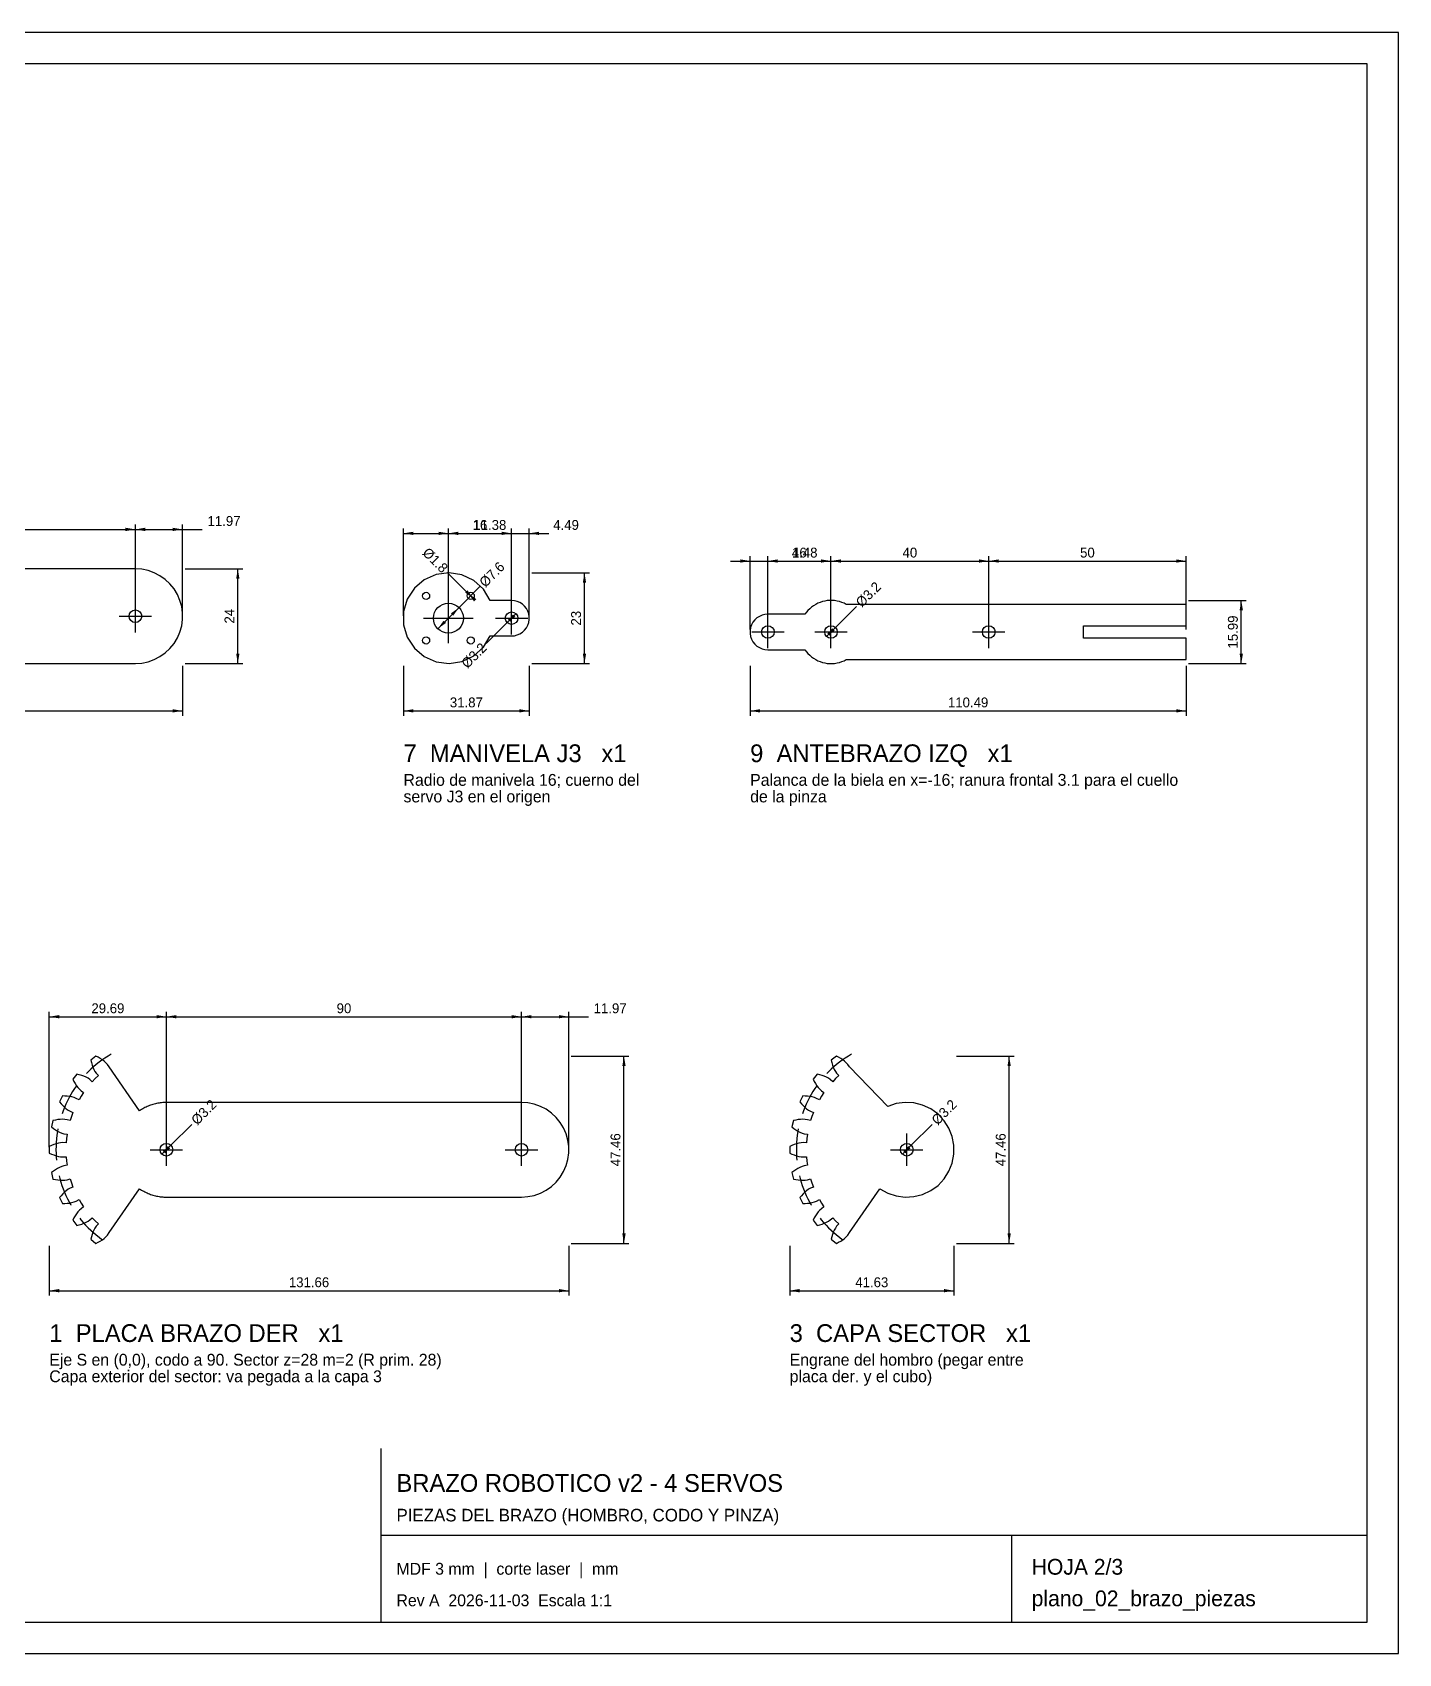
# Model space of a CAD drawing. Header units: millimetres. Extents: x 0 to 800, y 0 to 411.
# Drawn here: x 453.7 to 800, y 0 to 411 of the extents above; entities that cross this region are included whole.
import ezdxf

# ---------------------------------------------------------------- set-up
doc = ezdxf.new("R2010")
doc.units = ezdxf.units.MM
doc.linetypes.add('CENTER', pattern=[25, 16, -3, 3, -3])
doc.linetypes.add('DASHED', pattern=[12, 8, -4])
for name, color, linetype in [('CONTORNO', 7, 'Continuous'), ('COTAS', 4, 'Continuous'), ('EJES', 1, 'CENTER'), ('MARCO', 7, 'Continuous'), ('PASO', 6, 'DASHED'), ('TEXTO', 3, 'Continuous')]:
    doc.layers.add(name, color=color, linetype=linetype)
doc.dimstyles.new('ESC1_0', dxfattribs={"dimtxt": 2.5, "dimasz": 2.5, "dimexe": 1.25, "dimexo": 0.625, "dimtad": 1, "dimdsep": 46, "dimtxsty": 'Standard', "dimcen": 2.5, "dimadec": 0, "dimazin": 0, "dimtfac": 1, "dimtdec": 4, "dimtmove": 0, "dimatfit": 3, "dimfxl": 1, "dimtzin": 0, "dimarcsym": 0})

# ---------------------------------------------------------------- blocks, each defined once
blk = doc.blocks.new('*D1')
at = {"layer": 'COTAS', "color": 0}
for p, q in [((458, 103.38), (458, 90.75)), ((589.66, 103.38), (589.66, 90.75)), ((458, 92), (589.66, 92))]:
    blk.add_line(p, q, dxfattribs=at)
for points in [[(458, 92), (460.5, 91.58), (460.5, 92.42)], [(589.66, 92), (587.16, 92.42), (587.16, 91.58)]]:
    blk.add_solid(points, dxfattribs=at)
at = {"layer": 'COTAS', "color": 0, "insert": (523.83, 94.12), "char_height": 2.5, "attachment_point": 5}
blk.add_mtext('131.66', dxfattribs=at)
blk = doc.blocks.new('*D2')
at = {"layer": 'COTAS', "color": 0}
for p, q in [((590.28, 151.46), (604.91, 151.46)), ((603.66, 104), (603.66, 151.46)), ((590.28, 104), (604.91, 104))]:
    blk.add_line(p, q, dxfattribs=at)
for points in [[(603.66, 151.46), (603.24, 148.96), (604.08, 148.96)], [(603.66, 104), (604.08, 106.5), (603.24, 106.5)]]:
    blk.add_solid(points, dxfattribs=at)
at = {"layer": 'COTAS', "color": 0, "insert": (601.53, 127.73), "char_height": 2.5, "attachment_point": 5, "rotation": 90}
blk.add_mtext('47.46', dxfattribs=at)
blk = doc.blocks.new('*D3')
at = {"layer": 'COTAS', "color": 0}
for p, q in [((458, 128.35), (458, 162.71)), ((458, 161.46), (487.69, 161.46)), ((487.69, 128.35), (487.69, 162.71))]:
    blk.add_line(p, q, dxfattribs=at)
for points in [[(458, 161.46), (460.5, 161.04), (460.5, 161.87)], [(487.69, 161.46), (485.19, 161.87), (485.19, 161.04)]]:
    blk.add_solid(points, dxfattribs=at)
at = {"layer": 'COTAS', "color": 0, "insert": (472.85, 163.58), "char_height": 2.5, "attachment_point": 5}
blk.add_mtext('29.69', dxfattribs=at)
blk = doc.blocks.new('*D4')
at = {"layer": 'COTAS', "color": 0}
for p, q in [((487.69, 128.35), (487.69, 162.71)), ((487.69, 161.46), (577.69, 161.46)), ((577.69, 128.35), (577.69, 162.71))]:
    blk.add_line(p, q, dxfattribs=at)
for points in [[(487.69, 161.46), (490.19, 161.04), (490.19, 161.87)], [(577.69, 161.46), (575.19, 161.87), (575.19, 161.04)]]:
    blk.add_solid(points, dxfattribs=at)
at = {"layer": 'COTAS', "color": 0, "insert": (532.69, 163.58), "char_height": 2.5, "attachment_point": 5}
blk.add_mtext('90', dxfattribs=at)
blk = doc.blocks.new('*D5')
at = {"layer": 'COTAS', "color": 0}
for p, q in [((577.69, 128.35), (577.69, 162.71)), ((577.69, 161.46), (589.66, 161.46)), ((589.66, 128.35), (589.66, 162.71)), ((589.66, 161.46), (594.66, 161.46))]:
    blk.add_line(p, q, dxfattribs=at)
for points in [[(577.69, 161.46), (580.19, 161.04), (580.19, 161.87)], [(589.66, 161.46), (587.16, 161.87), (587.16, 161.04)]]:
    blk.add_solid(points, dxfattribs=at)
at = {"layer": 'COTAS', "color": 0, "insert": (600.16, 163.58), "char_height": 2.5, "attachment_point": 5}
blk.add_mtext('11.97', dxfattribs=at)
blk = doc.blocks.new('*D6')
at = {"layer": 'COTAS', "color": 0}
for p, q in [((488.82, 128.86), (494.13, 134.16)), ((486.56, 126.6), (488.82, 128.86))]:
    blk.add_line(p, q, dxfattribs=at)
for points in [[(486.56, 126.6), (488.62, 128.07), (488.03, 128.66)], [(488.82, 128.86), (486.76, 127.39), (487.35, 126.8)]]:
    blk.add_solid(points, dxfattribs=at)
at = {"layer": 'COTAS', "color": 0, "insert": (497.19, 137.22), "char_height": 2.5, "attachment_point": 5, "rotation": 44.9747}
blk.add_mtext('%%c3.2', dxfattribs=at)
blk = doc.blocks.new('*D7')
at = {"layer": 'COTAS', "color": 0}
for p, q in [((377.84, 250.38), (377.84, 237.75)), ((491.78, 250.38), (491.78, 237.75)), ((377.84, 239), (491.78, 239))]:
    blk.add_line(p, q, dxfattribs=at)
for points in [[(377.84, 239), (380.34, 238.58), (380.34, 239.42)], [(491.78, 239), (489.28, 239.42), (489.28, 238.58)]]:
    blk.add_solid(points, dxfattribs=at)
at = {"layer": 'COTAS', "color": 0, "insert": (434.81, 241.12), "char_height": 2.5, "attachment_point": 5}
blk.add_mtext('113.94', dxfattribs=at)
blk = doc.blocks.new('*D8')
at = {"layer": 'COTAS', "color": 0}
for p, q in [((492.41, 275), (507.03, 275)), ((505.78, 251), (505.78, 275)), ((492.41, 251), (507.03, 251))]:
    blk.add_line(p, q, dxfattribs=at)
for points in [[(505.78, 275), (505.36, 272.5), (506.2, 272.5)], [(505.78, 251), (506.2, 253.5), (505.36, 253.5)]]:
    blk.add_solid(points, dxfattribs=at)
at = {"layer": 'COTAS', "color": 0, "insert": (503.66, 263), "char_height": 2.5, "attachment_point": 5, "rotation": 90}
blk.add_mtext('24', dxfattribs=at)
blk = doc.blocks.new('*D10')
at = {"layer": 'COTAS', "color": 0}
for p, q in [((389.81, 263.62), (389.81, 286.25)), ((389.81, 285), (479.81, 285)), ((479.81, 263.62), (479.81, 286.25))]:
    blk.add_line(p, q, dxfattribs=at)
for points in [[(389.81, 285), (392.31, 284.58), (392.31, 285.42)], [(479.81, 285), (477.31, 285.42), (477.31, 284.58)]]:
    blk.add_solid(points, dxfattribs=at)
at = {"layer": 'COTAS', "color": 0, "insert": (434.81, 287.12), "char_height": 2.5, "attachment_point": 5}
blk.add_mtext('90', dxfattribs=at)
blk = doc.blocks.new('*D11')
at = {"layer": 'COTAS', "color": 0}
for p, q in [((479.81, 263.62), (479.81, 286.25)), ((479.81, 285), (491.78, 285)), ((491.78, 263.62), (491.78, 286.25)), ((491.78, 285), (496.78, 285))]:
    blk.add_line(p, q, dxfattribs=at)
for points in [[(479.81, 285), (482.31, 284.58), (482.31, 285.42)], [(491.78, 285), (489.28, 285.42), (489.28, 284.58)]]:
    blk.add_solid(points, dxfattribs=at)
at = {"layer": 'COTAS', "color": 0, "insert": (502.28, 287.12), "char_height": 2.5, "attachment_point": 5}
blk.add_mtext('11.97', dxfattribs=at)
blk = doc.blocks.new('*D13')
at = {"layer": 'COTAS', "color": 0}
for p, q in [((645.66, 103.38), (645.66, 90.75)), ((687.29, 103.38), (687.29, 90.75)), ((645.66, 92), (687.29, 92))]:
    blk.add_line(p, q, dxfattribs=at)
for points in [[(645.66, 92), (648.16, 91.58), (648.16, 92.42)], [(687.29, 92), (684.79, 92.42), (684.79, 91.58)]]:
    blk.add_solid(points, dxfattribs=at)
at = {"layer": 'COTAS', "color": 0, "insert": (666.48, 94.12), "char_height": 2.5, "attachment_point": 5}
blk.add_mtext('41.63', dxfattribs=at)
blk = doc.blocks.new('*D14')
at = {"layer": 'COTAS', "color": 0}
for p, q in [((687.92, 151.46), (702.54, 151.46)), ((701.29, 104), (701.29, 151.46)), ((687.92, 104), (702.54, 104))]:
    blk.add_line(p, q, dxfattribs=at)
for points in [[(701.29, 151.46), (700.88, 148.96), (701.71, 148.96)], [(701.29, 104), (701.71, 106.5), (700.88, 106.5)]]:
    blk.add_solid(points, dxfattribs=at)
at = {"layer": 'COTAS', "color": 0, "insert": (699.17, 127.73), "char_height": 2.5, "attachment_point": 5, "rotation": 90}
blk.add_mtext('47.46', dxfattribs=at)
blk = doc.blocks.new('*D15')
at = {"layer": 'COTAS', "color": 0}
for p, q in [((676.48, 128.86), (681.78, 134.16)), ((674.22, 126.6), (676.48, 128.86))]:
    blk.add_line(p, q, dxfattribs=at)
for points in [[(674.22, 126.6), (676.28, 128.07), (675.69, 128.66)], [(676.48, 128.86), (674.42, 127.39), (675.01, 126.8)]]:
    blk.add_solid(points, dxfattribs=at)
at = {"layer": 'COTAS', "color": 0, "insert": (684.85, 137.23), "char_height": 2.5, "attachment_point": 5, "rotation": 45}
blk.add_mtext('%%c3.2', dxfattribs=at)
blk = doc.blocks.new('*D42')
at = {"layer": 'COTAS', "color": 0}
for p, q in [((547.78, 250.38), (547.78, 237.75)), ((579.65, 250.38), (579.65, 237.75)), ((547.78, 239), (579.65, 239))]:
    blk.add_line(p, q, dxfattribs=at)
for points in [[(547.78, 239), (550.28, 238.58), (550.28, 239.42)], [(579.65, 239), (577.15, 239.42), (577.15, 238.58)]]:
    blk.add_solid(points, dxfattribs=at)
at = {"layer": 'COTAS', "color": 0, "insert": (563.71, 241.12), "char_height": 2.5, "attachment_point": 5}
blk.add_mtext('31.87', dxfattribs=at)
blk = doc.blocks.new('*D43')
at = {"layer": 'COTAS', "color": 0}
for p, q in [((580.27, 274), (594.9, 274)), ((593.65, 251), (593.65, 274)), ((580.27, 251), (594.9, 251))]:
    blk.add_line(p, q, dxfattribs=at)
for points in [[(593.65, 274), (593.23, 271.5), (594.06, 271.5)], [(593.65, 251), (594.06, 253.5), (593.23, 253.5)]]:
    blk.add_solid(points, dxfattribs=at)
at = {"layer": 'COTAS', "color": 0, "insert": (591.52, 262.5), "char_height": 2.5, "attachment_point": 5, "rotation": 90}
blk.add_mtext('23', dxfattribs=at)
blk = doc.blocks.new('*D44')
at = {"layer": 'COTAS', "color": 0}
for p, q in [((547.78, 263.12), (547.78, 285.25)), ((547.78, 284), (559.16, 284)), ((559.16, 263.12), (559.16, 285.25)), ((559.16, 284), (564.16, 284))]:
    blk.add_line(p, q, dxfattribs=at)
for points in [[(547.78, 284), (550.28, 283.58), (550.28, 284.41)], [(559.16, 284), (556.66, 284.41), (556.66, 283.58)]]:
    blk.add_solid(points, dxfattribs=at)
at = {"layer": 'COTAS', "color": 0, "insert": (569.66, 286.12), "char_height": 2.5, "attachment_point": 5}
blk.add_mtext('11.38', dxfattribs=at)
blk = doc.blocks.new('*D45')
at = {"layer": 'COTAS', "color": 0}
for p, q in [((559.16, 263.12), (559.16, 285.25)), ((559.16, 284), (575.16, 284)), ((575.16, 263.12), (575.16, 285.25))]:
    blk.add_line(p, q, dxfattribs=at)
for points in [[(559.16, 284), (561.66, 283.58), (561.66, 284.41)], [(575.16, 284), (572.66, 284.41), (572.66, 283.58)]]:
    blk.add_solid(points, dxfattribs=at)
at = {"layer": 'COTAS', "color": 0, "insert": (567.16, 286.12), "char_height": 2.5, "attachment_point": 5}
blk.add_mtext('16', dxfattribs=at)
blk = doc.blocks.new('*D46')
at = {"layer": 'COTAS', "color": 0}
for p, q in [((570.16, 284), (575.16, 284)), ((575.16, 263.12), (575.16, 285.25)), ((575.16, 284), (579.65, 284)), ((579.65, 263.12), (579.65, 285.25)), ((579.65, 284), (584.65, 284))]:
    blk.add_line(p, q, dxfattribs=at)
for points in [[(575.16, 284), (572.66, 284.41), (572.66, 283.58)], [(579.65, 284), (582.15, 283.58), (582.15, 284.41)]]:
    blk.add_solid(points, dxfattribs=at)
at = {"layer": 'COTAS', "color": 0, "insert": (588.98, 286.12), "char_height": 2.5, "attachment_point": 5}
blk.add_mtext('4.49', dxfattribs=at)
blk = doc.blocks.new('*D47')
at = {"layer": 'COTAS', "color": 0}
for p, q in [((561.85, 265.19), (567.15, 270.49)), ((556.47, 259.81), (561.85, 265.19))]:
    blk.add_line(p, q, dxfattribs=at)
for points in [[(561.85, 265.19), (559.79, 263.71), (560.37, 263.12)], [(556.47, 259.81), (558.54, 261.29), (557.95, 261.87)]]:
    blk.add_solid(points, dxfattribs=at)
at = {"layer": 'COTAS', "color": 0, "insert": (570.22, 273.55), "char_height": 2.5, "attachment_point": 5, "rotation": 45}
blk.add_mtext('%%c7.6', dxfattribs=at)
blk = doc.blocks.new('*D48')
at = {"layer": 'COTAS', "color": 0}
for p, q in [((564.18, 268.79), (558.88, 274.1)), ((565.45, 267.52), (564.18, 268.79))]:
    blk.add_line(p, q, dxfattribs=at)
for points in [[(565.45, 267.52), (563.98, 269.58), (563.39, 268.99)], [(564.18, 268.79), (565.66, 266.73), (566.24, 267.32)]]:
    blk.add_solid(points, dxfattribs=at)
at = {"layer": 'COTAS', "color": 0, "insert": (555.81, 277.16), "char_height": 2.5, "attachment_point": 5, "rotation": 315}
blk.add_mtext('%%c1.8', dxfattribs=at)
blk = doc.blocks.new('*D49')
at = {"layer": 'COTAS', "color": 0}
for p, q in [((576.29, 263.63), (574.03, 261.37)), ((574.03, 261.37), (568.73, 256.06))]:
    blk.add_line(p, q, dxfattribs=at)
for points in [[(574.03, 261.37), (576.09, 262.84), (575.5, 263.43)], [(576.29, 263.63), (574.23, 262.16), (574.82, 261.57)]]:
    blk.add_solid(points, dxfattribs=at)
at = {"layer": 'COTAS', "color": 0, "insert": (565.67, 253), "char_height": 2.5, "attachment_point": 5, "rotation": 45.0253}
blk.add_mtext('%%c3.2', dxfattribs=at)
blk = doc.blocks.new('*D56')
at = {"layer": 'COTAS', "color": 0}
for p, q in [((635.65, 250.38), (635.65, 237.75)), ((746.13, 250.38), (746.13, 237.75)), ((635.65, 239), (746.13, 239))]:
    blk.add_line(p, q, dxfattribs=at)
for points in [[(635.65, 239), (638.15, 238.58), (638.15, 239.42)], [(746.13, 239), (743.63, 239.42), (743.63, 238.58)]]:
    blk.add_solid(points, dxfattribs=at)
at = {"layer": 'COTAS', "color": 0, "insert": (690.89, 241.12), "char_height": 2.5, "attachment_point": 5}
blk.add_mtext('110.49', dxfattribs=at)
blk = doc.blocks.new('*D57')
at = {"layer": 'COTAS', "color": 0}
for p, q in [((746.76, 266.99), (761.38, 266.99)), ((760.13, 251), (760.13, 266.99)), ((746.76, 251), (761.38, 251))]:
    blk.add_line(p, q, dxfattribs=at)
for points in [[(760.13, 266.99), (759.71, 264.49), (760.55, 264.49)], [(760.13, 251), (760.55, 253.5), (759.71, 253.5)]]:
    blk.add_solid(points, dxfattribs=at)
at = {"layer": 'COTAS', "color": 0, "insert": (758.01, 258.99), "char_height": 2.5, "attachment_point": 5, "rotation": 90}
blk.add_mtext('15.99', dxfattribs=at)
blk = doc.blocks.new('*D58')
at = {"layer": 'COTAS', "color": 0}
for p, q in [((630.65, 276.99), (635.65, 276.99)), ((635.65, 259.62), (635.65, 278.24)), ((635.65, 276.99), (640.13, 276.99)), ((640.13, 259.62), (640.13, 278.24)), ((640.13, 276.99), (645.13, 276.99))]:
    blk.add_line(p, q, dxfattribs=at)
for points in [[(635.65, 276.99), (633.15, 277.4), (633.15, 276.57)], [(640.13, 276.99), (642.63, 276.57), (642.63, 277.4)]]:
    blk.add_solid(points, dxfattribs=at)
at = {"layer": 'COTAS', "color": 0, "insert": (649.46, 279.11), "char_height": 2.5, "attachment_point": 5}
blk.add_mtext('4.48', dxfattribs=at)
blk = doc.blocks.new('*D59')
at = {"layer": 'COTAS', "color": 0}
for p, q in [((640.13, 259.62), (640.13, 278.24)), ((640.13, 276.99), (656.13, 276.99)), ((656.13, 259.62), (656.13, 278.24))]:
    blk.add_line(p, q, dxfattribs=at)
for points in [[(640.13, 276.99), (642.63, 276.57), (642.63, 277.4)], [(656.13, 276.99), (653.63, 277.4), (653.63, 276.57)]]:
    blk.add_solid(points, dxfattribs=at)
at = {"layer": 'COTAS', "color": 0, "insert": (648.13, 279.11), "char_height": 2.5, "attachment_point": 5}
blk.add_mtext('16', dxfattribs=at)
blk = doc.blocks.new('*D60')
at = {"layer": 'COTAS', "color": 0}
for p, q in [((656.13, 259.62), (656.13, 278.24)), ((656.13, 276.99), (696.13, 276.99)), ((696.13, 259.62), (696.13, 278.24))]:
    blk.add_line(p, q, dxfattribs=at)
for points in [[(656.13, 276.99), (658.63, 276.57), (658.63, 277.4)], [(696.13, 276.99), (693.63, 277.4), (693.63, 276.57)]]:
    blk.add_solid(points, dxfattribs=at)
at = {"layer": 'COTAS', "color": 0, "insert": (676.13, 279.11), "char_height": 2.5, "attachment_point": 5}
blk.add_mtext('40', dxfattribs=at)
blk = doc.blocks.new('*D61')
at = {"layer": 'COTAS', "color": 0}
for p, q in [((696.13, 259.62), (696.13, 278.24)), ((696.13, 276.99), (746.13, 276.99)), ((746.13, 259.62), (746.13, 278.24))]:
    blk.add_line(p, q, dxfattribs=at)
for points in [[(696.13, 276.99), (698.63, 276.57), (698.63, 277.4)], [(746.13, 276.99), (743.63, 277.4), (743.63, 276.57)]]:
    blk.add_solid(points, dxfattribs=at)
at = {"layer": 'COTAS', "color": 0, "insert": (721.13, 279.11), "char_height": 2.5, "attachment_point": 5}
blk.add_mtext('50', dxfattribs=at)
blk = doc.blocks.new('*D62')
at = {"layer": 'COTAS', "color": 0}
for p, q in [((657.26, 260.12), (662.57, 265.43)), ((655, 257.86), (657.26, 260.12))]:
    blk.add_line(p, q, dxfattribs=at)
for points in [[(655, 257.86), (657.06, 259.34), (656.47, 259.93)], [(657.26, 260.12), (655.2, 258.65), (655.79, 258.06)]]:
    blk.add_solid(points, dxfattribs=at)
at = {"layer": 'COTAS', "color": 0, "insert": (665.63, 268.49), "char_height": 2.5, "attachment_point": 5, "rotation": 45}
blk.add_mtext('%%c3.2', dxfattribs=at)

msp = doc.modelspace()

# ---------------------------------------------------------------- linework, layer by layer
at = {"layer": 'CONTORNO'}
msp.add_lwpolyline([(389.809, 251), (479.809, 251), (481.443, 251.112), (483.046, 251.445), (484.589, 251.993), (486.044, 252.747), (487.382, 253.691), (488.579, 254.809), (489.612, 256.08), (490.463, 257.479), (491.116, 258.981), (491.558, 260.559), (491.781, 262.181), (491.781, 263.819), (491.558, 265.441), (491.116, 267.019), (490.463, 268.521), (489.612, 269.92), (488.579, 271.191), (487.382, 272.309), (486.044, 273.253), (484.589, 274.007), (483.046, 274.555), (481.443, 274.888), (479.809, 275), (389.809, 275)], dxfattribs=at)
for points in [[(569.744, 257.999), (575.161, 257.999), (575.902, 258.06), (576.623, 258.242), (577.303, 258.541), (577.925, 258.948), (578.472, 259.451), (578.929, 260.037), (579.282, 260.691), (579.524, 261.394), (579.646, 262.127), (579.646, 262.87), (579.524, 263.603), (579.282, 264.306), (578.929, 264.96), (578.472, 265.546), (577.925, 266.05), (577.303, 266.456), (576.623, 266.755), (575.902, 266.937), (575.161, 266.999), (569.744, 266.999), (568.028, 269.823), (565.579, 272.042), (562.6, 273.473), (559.337, 273.997), (556.059, 273.572), (553.038, 272.233), (550.523, 270.09), (548.721, 267.319), (547.781, 264.151), (547.781, 260.846), (548.721, 257.678), (550.523, 254.908), (553.038, 252.764), (556.059, 251.425), (559.337, 251), (562.6, 251.525), (565.579, 252.956), (568.028, 255.175)], [(640.131, 263.494), (639.39, 263.433), (638.669, 263.25), (637.989, 262.952), (637.367, 262.545), (636.82, 262.042), (636.363, 261.455), (636.01, 260.802), (635.768, 260.099), (635.646, 259.366), (635.646, 258.622), (635.768, 257.889), (636.01, 257.186), (636.363, 256.533), (636.82, 255.946), (637.367, 255.443), (637.989, 255.036), (638.669, 254.738), (639.39, 254.555), (640.131, 254.494), (649.516, 254.494), (649.886, 253.993), (650.294, 253.523), (650.737, 253.086), (651.213, 252.684), (651.718, 252.321), (652.25, 251.998), (652.806, 251.718), (653.382, 251.481), (653.974, 251.29), (654.58, 251.146), (655.195, 251.049), (655.815, 251), (656.438, 251), (657.058, 251.048), (657.673, 251.144), (658.279, 251.288), (658.872, 251.478), (659.448, 251.714), (660.004, 251.994), (746.131, 251.994), (746.131, 257.444), (720.131, 257.444), (720.131, 260.544), (746.131, 260.544), (746.131, 265.994), (660.004, 265.994), (659.448, 266.274), (658.872, 266.51), (658.279, 266.7), (657.673, 266.844), (657.058, 266.94), (656.438, 266.988), (655.815, 266.988), (655.195, 266.939), (654.58, 266.842), (653.974, 266.698), (653.382, 266.507), (652.806, 266.271), (652.25, 265.99), (651.718, 265.667), (651.213, 265.304), (650.737, 264.902), (650.294, 264.465), (649.886, 263.995), (649.516, 263.494)], [(487.688, 115.729), (577.688, 115.729), (579.322, 115.841), (580.926, 116.174), (582.469, 116.723), (583.923, 117.476), (585.261, 118.421), (586.458, 119.538), (587.492, 120.809), (588.343, 122.208), (588.996, 123.711), (589.437, 125.288), (589.66, 126.91), (589.66, 128.548), (589.437, 130.171), (588.996, 131.748), (588.343, 133.25), (587.492, 134.649), (586.458, 135.92), (585.261, 137.038), (583.923, 137.982), (582.469, 138.736), (580.926, 139.284), (579.322, 139.617), (577.688, 139.729), (487.688, 139.729), (487.373, 139.725), (487.058, 139.713), (486.744, 139.692), (486.43, 139.663), (486.117, 139.626), (485.805, 139.58), (485.495, 139.527), (485.186, 139.465), (484.879, 139.396), (484.573, 139.318), (484.27, 139.232), (483.969, 139.138), (483.671, 139.037), (483.375, 138.927), (483.083, 138.81), (482.794, 138.685), (482.508, 138.553), (482.225, 138.413), (481.946, 138.266), (481.672, 138.112), (481.401, 137.95), (481.135, 137.782), (480.873, 137.606), (473.206, 148.718), (472.746, 149.386), (472.36, 149.805), (471.919, 150.186), (471.44, 150.539), (470.929, 150.868), (470.391, 151.174), (469.827, 151.458), (468.529, 150.423), (468.68, 149.81), (468.859, 149.217), (469.066, 148.646), (469.303, 148.101), (469.576, 147.586), (469.9, 147.116), (470.449, 146.518), (469.657, 145.76), (468.899, 144.969), (468.301, 145.517), (467.832, 145.841), (467.317, 146.114), (466.771, 146.352), (466.201, 146.559), (465.608, 146.737), (464.995, 146.889), (463.959, 145.59), (464.243, 145.026), (464.549, 144.488), (464.878, 143.978), (465.231, 143.499), (465.612, 143.058), (466.032, 142.672), (466.7, 142.211), (466.097, 141.296), (465.534, 140.356), (464.829, 140.757), (464.299, 140.968), (463.737, 141.12), (463.152, 141.23), (462.549, 141.305), (461.932, 141.347), (461.3, 141.359), (460.58, 139.862), (460.982, 139.376), (461.4, 138.919), (461.834, 138.495), (462.285, 138.106), (462.755, 137.761), (463.25, 137.478), (464.003, 137.178), (463.619, 136.151), (463.28, 135.109), (462.503, 135.344), (461.94, 135.432), (461.357, 135.455), (460.763, 135.432), (460.159, 135.371), (459.547, 135.274), (458.929, 135.145), (458.56, 133.526), (459.06, 133.141), (459.57, 132.789), (460.087, 132.472), (460.613, 132.193), (461.147, 131.961), (461.693, 131.796), (462.495, 131.67), (462.349, 130.584), (462.249, 129.493), (461.44, 129.549), (460.871, 129.509), (460.298, 129.402), (459.724, 129.247), (459.149, 129.053), (458.574, 128.823), (458, 128.56), (458, 126.899), (458.574, 126.635), (459.149, 126.405), (459.724, 126.211), (460.298, 126.057), (460.871, 125.949), (461.44, 125.909), (462.249, 125.965), (462.349, 124.874), (462.495, 123.788), (461.693, 123.662), (461.147, 123.497), (460.613, 123.265), (460.087, 122.987), (459.57, 122.669), (459.06, 122.317), (458.56, 121.932), (458.929, 120.313), (459.547, 120.184), (460.159, 120.087), (460.763, 120.026), (461.357, 120.004), (461.94, 120.026), (462.503, 120.114), (463.28, 120.349), (463.619, 119.307), (464.003, 118.281), (463.25, 117.98), (462.755, 117.697), (462.285, 117.352), (461.834, 116.964), (461.4, 116.539), (460.982, 116.082), (460.58, 115.596), (461.3, 114.1), (461.932, 114.111), (462.549, 114.153), (463.152, 114.228), (463.737, 114.338), (464.299, 114.49), (464.829, 114.701), (465.534, 115.103), (466.097, 114.162), (466.7, 113.247), (466.032, 112.786), (465.612, 112.401), (465.231, 111.959), (464.878, 111.481), (464.549, 110.97), (464.243, 110.432), (463.959, 109.868), (464.995, 108.569), (465.608, 108.721), (466.201, 108.9), (466.771, 109.106), (467.317, 109.344), (467.832, 109.617), (468.301, 109.941), (468.899, 110.489), (469.657, 109.698), (470.449, 108.94), (469.9, 108.342), (469.576, 107.872), (469.303, 107.358), (469.066, 106.812), (468.859, 106.241), (468.68, 105.649), (468.529, 105.036), (469.827, 104), (470.391, 104.284), (470.929, 104.59), (471.44, 104.919), (471.919, 105.272), (472.36, 105.653), (472.746, 106.073), (473.206, 106.741), (480.873, 117.852), (481.135, 117.677), (481.401, 117.508), (481.672, 117.346), (481.946, 117.192), (482.225, 117.045), (482.508, 116.905), (482.794, 116.773), (483.083, 116.648), (483.375, 116.531), (483.671, 116.422), (483.969, 116.32), (484.27, 116.226), (484.573, 116.14), (484.879, 116.063), (485.186, 115.993), (485.495, 115.931), (485.805, 115.878), (486.117, 115.832), (486.43, 115.795), (486.744, 115.766), (487.058, 115.746), (487.373, 115.733)], [(660.867, 148.718), (660.406, 149.386), (660.02, 149.805), (659.579, 150.186), (659.1, 150.539), (658.59, 150.868), (658.052, 151.174), (657.488, 151.458), (656.189, 150.423), (656.341, 149.81), (656.519, 149.217), (656.726, 148.646), (656.964, 148.101), (657.237, 147.586), (657.56, 147.116), (658.109, 146.518), (657.318, 145.76), (656.559, 144.969), (655.962, 145.517), (655.492, 145.841), (654.977, 146.114), (654.432, 146.352), (653.861, 146.559), (653.268, 146.737), (652.655, 146.889), (651.62, 145.59), (651.904, 145.026), (652.21, 144.488), (652.539, 143.978), (652.892, 143.499), (653.272, 143.058), (653.692, 142.672), (654.36, 142.211), (653.757, 141.296), (653.194, 140.356), (652.489, 140.757), (651.96, 140.968), (651.397, 141.12), (650.812, 141.23), (650.21, 141.305), (649.592, 141.347), (648.961, 141.359), (648.24, 139.862), (648.643, 139.376), (649.061, 138.919), (649.495, 138.495), (649.946, 138.106), (650.415, 137.761), (650.91, 137.478), (651.664, 137.178), (651.28, 136.151), (650.94, 135.109), (650.163, 135.344), (649.6, 135.432), (649.018, 135.455), (648.423, 135.432), (647.819, 135.371), (647.208, 135.274), (646.59, 135.145), (646.22, 133.526), (646.721, 133.141), (647.23, 132.789), (647.748, 132.472), (648.273, 132.193), (648.808, 131.961), (649.354, 131.796), (650.155, 131.67), (650.009, 130.584), (649.91, 129.493), (649.1, 129.549), (648.532, 129.509), (647.959, 129.402), (647.384, 129.247), (646.809, 129.053), (646.234, 128.823), (645.66, 128.56), (645.66, 126.899), (646.234, 126.635), (646.809, 126.405), (647.384, 126.211), (647.959, 126.057), (648.532, 125.949), (649.1, 125.909), (649.91, 125.965), (650.009, 124.874), (650.155, 123.788), (649.354, 123.662), (648.808, 123.497), (648.273, 123.265), (647.748, 122.987), (647.23, 122.669), (646.721, 122.317), (646.22, 121.932), (646.59, 120.313), (647.208, 120.184), (647.819, 120.087), (648.423, 120.026), (649.018, 120.004), (649.6, 120.026), (650.163, 120.114), (650.94, 120.349), (651.28, 119.307), (651.664, 118.281), (650.91, 117.98), (650.415, 117.697), (649.946, 117.352), (649.495, 116.964), (649.061, 116.539), (648.643, 116.082), (648.24, 115.596), (648.961, 114.1), (649.592, 114.111), (650.21, 114.153), (650.812, 114.228), (651.397, 114.338), (651.96, 114.49), (652.489, 114.701), (653.194, 115.103), (653.757, 114.162), (654.36, 113.247), (653.692, 112.786), (653.272, 112.401), (652.892, 111.959), (652.539, 111.481), (652.21, 110.97), (651.904, 110.432), (651.62, 109.868), (652.655, 108.569), (653.268, 108.721), (653.861, 108.9), (654.432, 109.106), (654.977, 109.344), (655.492, 109.617), (655.962, 109.941), (656.559, 110.489), (657.318, 109.698), (658.109, 108.94), (657.56, 108.342), (657.237, 107.872), (656.964, 107.358), (656.726, 106.812), (656.519, 106.241), (656.341, 105.649), (656.189, 105.036), (657.488, 104), (658.052, 104.284), (658.59, 104.59), (659.1, 104.919), (659.579, 105.272), (660.02, 105.653), (660.406, 106.073), (660.867, 106.741), (668.534, 117.852), (670.512, 116.747), (672.663, 116.034), (674.909, 115.737), (677.171, 115.868), (679.368, 116.422), (681.422, 117.38), (683.26, 118.706), (684.815, 120.354), (686.032, 122.265), (686.869, 124.371), (687.295, 126.596), (687.295, 128.862), (686.869, 131.088), (686.032, 133.193), (684.815, 135.104), (683.26, 136.752), (681.422, 138.079), (679.368, 139.036), (677.171, 139.59), (674.909, 139.721), (672.663, 139.425), (670.512, 138.711)]]:
    msp.add_lwpolyline(points, close=True, dxfattribs=at)
for centre, radius in [((553.505, 268.156), 0.9), ((564.818, 268.156), 0.9), ((479.809, 263), 1.6), ((559.161, 262.499), 3.8), ((575.161, 262.499), 1.6), ((640.131, 258.994), 1.6), ((656.131, 258.994), 1.6), ((696.131, 258.994), 1.6), ((553.505, 256.842), 0.9), ((564.818, 256.842), 0.9), ((487.688, 127.729), 1.6), ((577.688, 127.729), 1.6), ((675.349, 127.729), 1.6)]:
    msp.add_circle(centre, radius, dxfattribs=at)
at = {"layer": 'EJES'}
for p, q in [((559.161, 256.199), (559.161, 268.799)), ((479.809, 258.9), (479.809, 267.1)), ((575.161, 258.399), (575.161, 266.599)), ((640.131, 254.894), (640.131, 263.094)), ((656.131, 254.894), (656.131, 263.094)), ((696.131, 254.894), (696.131, 263.094)), ((475.709, 263), (483.909, 263)), ((552.861, 262.499), (565.461, 262.499)), ((571.061, 262.499), (579.261, 262.499)), ((636.031, 258.994), (644.231, 258.994)), ((652.031, 258.994), (660.231, 258.994)), ((692.031, 258.994), (700.231, 258.994)), ((487.688, 123.629), (487.688, 131.829)), ((577.688, 123.629), (577.688, 131.829)), ((675.349, 123.629), (675.349, 131.829)), ((483.588, 127.729), (491.788, 127.729)), ((573.588, 127.729), (581.788, 127.729)), ((671.249, 127.729), (679.449, 127.729))]:
    msp.add_line(p, q, dxfattribs=at)
at = {"layer": 'MARCO'}
for p, q in [((542, 52), (542, 8)), ((542, 30), (792, 30)), ((702, 8), (702, 30)), ((542, 8), (792, 8))]:
    msp.add_line(p, q, dxfattribs=at)
for points in [[(0, 0), (800, 0), (800, 411), (0, 411)], [(8, 8), (792, 8), (792, 403), (8, 403)]]:
    msp.add_lwpolyline(points, close=True, dxfattribs=at)
at = {"layer": 'PASO'}
for centre in [(487.688, 127.729), (675.349, 127.729)]:
    msp.add_arc(centre, 28, 120, 240, dxfattribs=at)

# ---------------------------------------------------------------- texts
at = {"layer": 'TEXTO'}
for s, height, p in [('7  MANIVELA J3   x1', 4.5, (547.781, 226)), ('9  ANTEBRAZO IZQ   x1', 4.5, (635.646, 226)), ('Radio de manivela 16; cuerno del', 3, (547.781, 220)), ('Palanca de la biela en x=-16; ranura frontal 3.1 para el cuello', 3, (635.646, 220)), ('servo J3 en el origen', 3, (547.781, 215.8)), ('de la pinza', 3, (635.646, 215.8)), ('1  PLACA BRAZO DER   x1', 4.5, (458, 79)), ('3  CAPA SECTOR   x1', 4.5, (645.66, 79)), ('Eje S en (0,0), codo a 90. Sector z=28 m=2 (R prim. 28)', 3, (458, 73)), ('Engrane del hombro (pegar entre', 3, (645.66, 73)), ('Capa exterior del sector: va pegada a la capa 3', 3, (458, 68.8)), ('placa der. y el cubo)', 3, (645.66, 68.8)), ('BRAZO ROBOTICO v2 - 4 SERVOS', 4.5, (546, 41)), ('PIEZAS DEL BRAZO (HOMBRO, CODO Y PINZA)', 3.2, (546, 33.5)), ('MDF 3 mm  |  corte laser  |  mm', 3, (546, 20)), ('HOJA 2/3', 4, (707, 20)), ('Rev A  2026-11-03  Escala 1:1', 3, (546, 12)), ('plano_02_brazo_piezas', 4, (707, 12))]:
    msp.add_text(s, height=height, dxfattribs=at).set_placement(p)

# ---------------------------------------------------------------- dimensions: what is measured, and where the dimension line sits
at = {"layer": 'COTAS'}
for base, p1, p2, picture, middle in [((434.81, 285), (389.81, 263), (479.81, 263), '*D10', (434.81, 287.125)), ((485.795, 285), (479.81, 263), (491.781, 263), '*D11', (502.281, 287.125)), ((553.47, 283.997), (547.781, 262.499), (559.16, 262.499), '*D44', (569.66, 286.122)), ((567.16, 283.997), (559.16, 262.499), (575.16, 262.499), '*D45', (567.16, 286.122)), ((577.403, 283.997), (575.16, 262.499), (579.646, 262.499), '*D46', (588.979, 286.122)), ((637.888, 276.988), (635.646, 258.994), (640.13, 258.994), '*D58', (649.463, 279.113)), ((648.13, 276.988), (640.13, 258.994), (656.13, 258.994), '*D59', (648.13, 279.113)), ((676.13, 276.988), (656.13, 258.994), (696.13, 258.994), '*D60', (676.13, 279.113)), ((721.13, 276.988), (696.13, 258.994), (746.131, 258.994), '*D61', (721.13, 279.113)), ((434.809, 239), (377.837, 251), (491.781, 251), '*D7', (434.809, 241.125)), ((563.713, 239), (547.781, 251), (579.646, 251), '*D42', (563.7135, 241.125)), ((690.888, 239), (635.646, 251), (746.131, 251), '*D56', (690.8885, 241.125)), ((472.845, 161.458), (458, 127.729), (487.69, 127.729), '*D3', (472.845, 163.583)), ((532.69, 161.458), (487.69, 127.729), (577.69, 127.729), '*D4', (532.69, 163.583)), ((583.675, 161.458), (577.69, 127.729), (589.66, 127.729), '*D5', (600.16, 163.583)), ((523.83, 92), (458, 104), (589.66, 104), '*D1', (523.83, 94.125)), ((666.478, 92), (645.66, 104), (687.295, 104), '*D13', (666.4775, 94.125))]:
    dim = msp.add_linear_dim(base=base, p1=p1, p2=p2, dimstyle='ESC1_0', dxfattribs=at)
    dim.commit()
    dim.dimension.update_dxf_attribs({"geometry": picture, "text_midpoint": middle})
for p1, p2, picture, middle in [((565.454, 267.52), (564.182, 268.792), '*D48', (555.815, 277.159)), ((556.474, 259.812), (561.848, 265.186), '*D47', (570.215, 273.553)), ((655, 257.863), (657.262, 260.125), '*D62', (665.629, 268.492)), ((576.292, 263.631), (574.03, 261.367), '*D49', (565.666, 252.996)), ((486.556, 126.598), (488.82, 128.86), '*D6', (497.191, 137.224)), ((674.218, 126.598), (676.48, 128.86), '*D15', (684.847, 137.227))]:
    dim = msp.add_diameter_dim_2p(p1=p1, p2=p2, dimstyle='ESC1_0', dxfattribs=at)
    dim.commit()
    dim.dimension.update_dxf_attribs({"geometry": picture, "text_midpoint": middle})
for base, p1, p2, picture, middle in [((505.781, 263), (491.781, 251), (491.781, 275), '*D8', (503.656, 263)), ((593.646, 262.499), (579.646, 251), (579.646, 273.997), '*D43', (591.521, 262.499)), ((760.131, 258.994), (746.131, 251), (746.131, 266.988), '*D57', (758.006, 258.994)), ((603.66, 127.729), (589.66, 104), (589.66, 151.458), '*D2', (601.535, 127.729)), ((701.295, 127.729), (687.295, 104), (687.295, 151.458), '*D14', (699.17, 127.729))]:
    dim = msp.add_linear_dim(base=base, p1=p1, p2=p2, angle=90, dimstyle='ESC1_0', dxfattribs=at)
    dim.commit()
    dim.dimension.update_dxf_attribs({"geometry": picture, "text_midpoint": middle})

doc.saveas('drawing.dxf')
